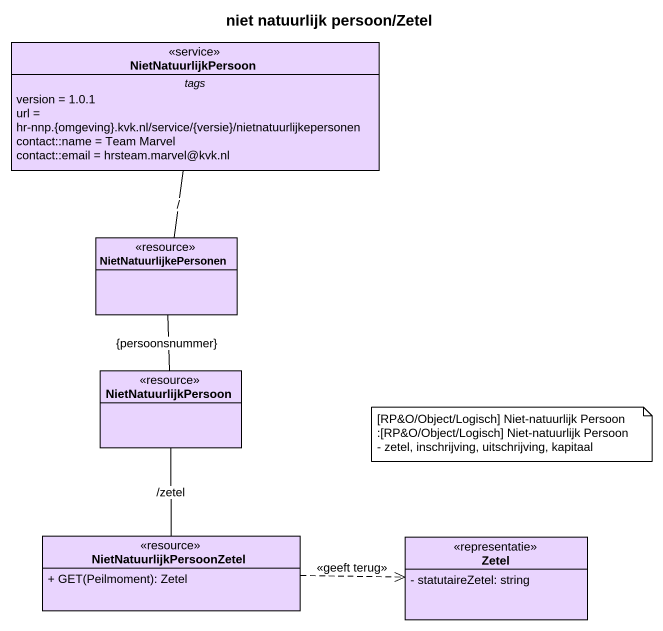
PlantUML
@startuml
title niet natuurlijk persoon/Zetel
hide circle
hide empty members
skinparam classAttributeIconSize 0
class NietNatuurlijkPersoon <<service>> #E9D4FE {
  -- tags --
  version = 1.0.1
  url = hr-nnp.{omgeving}.kvk.nl/service/{versie}/nietnatuurlijkepersonen
  contact::name = Team Marvel
  contact::email = hrsteam.marvel@kvk.nl
}
class NietNatuurlijkePersonen <<resource>> #E9D4FE
class "NietNatuurlijkPersoon" as NietNatuurlijkPersoon_2 <<resource>> #E9D4FE
class NietNatuurlijkPersoonZetel <<resource>> #E9D4FE {
  + GET(Peilmoment): Zetel
}
class Zetel <<representatie>> #E9D4FE {
  - statutaireZetel: string
}
NietNatuurlijkPersoon -- NietNatuurlijkePersonen : /
NietNatuurlijkePersonen -- NietNatuurlijkPersoon_2 : {persoonsnummer}
NietNatuurlijkPersoon_2 -- NietNatuurlijkPersoonZetel : /zetel
NietNatuurlijkPersoonZetel .right.> Zetel : <<geeft terug>>
note as N1
  [RP&O/Object/Logisch] Niet-natuurlijk Persoon :[RP&O/Object/Logisch] Niet-natuurlijk Persoon - zetel, inschrijving, uitschrijving, kapitaal
end note
@enduml
